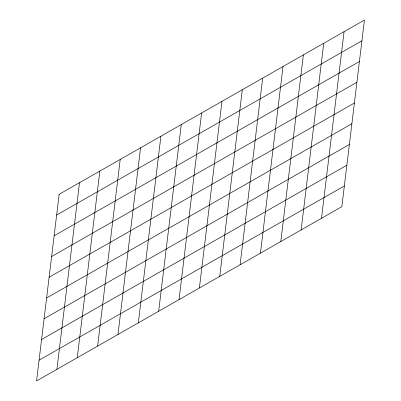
<?xml version="1.0" encoding="UTF-8"?>
<svg xmlns="http://www.w3.org/2000/svg" width="401" height="401" viewBox="0 0 401 401"><rect width="100%" height="100%" fill="white"/><g stroke="black" fill="none" stroke-linecap="round" stroke-linejoin="round"><path stroke-width="0.6" d="M56.917 369.331L79.503 182.686M77.268 357.717L99.854 171.072M97.623 346.098L120.21 159.453M117.974 334.484L140.561 147.839M138.325 322.865L160.911 136.22M158.681 311.246L181.267 124.601M179.031 299.632L201.618 112.987M199.382 288.013L221.969 101.368M219.733 276.399L242.319 89.754M240.089 264.78L262.675 78.135M260.439 253.161L283.026 66.516M280.79 241.547L303.377 54.902M301.146 229.928L323.732 43.283M321.497 218.314L344.083 31.669M56.641 215.041L361.923 40.787M54.135 235.783L359.416 61.528M51.624 256.52L356.905 82.265M49.112 277.256L354.394 103.002M46.606 297.998L351.888 123.744M44.095 318.735L349.376 144.48M41.584 339.472L346.865 165.217M39.077 360.213L344.359 185.959M59.153 194.305L36.566 380.95L341.847 206.695L364.434 20.05L59.153 194.305"/></g></svg>
